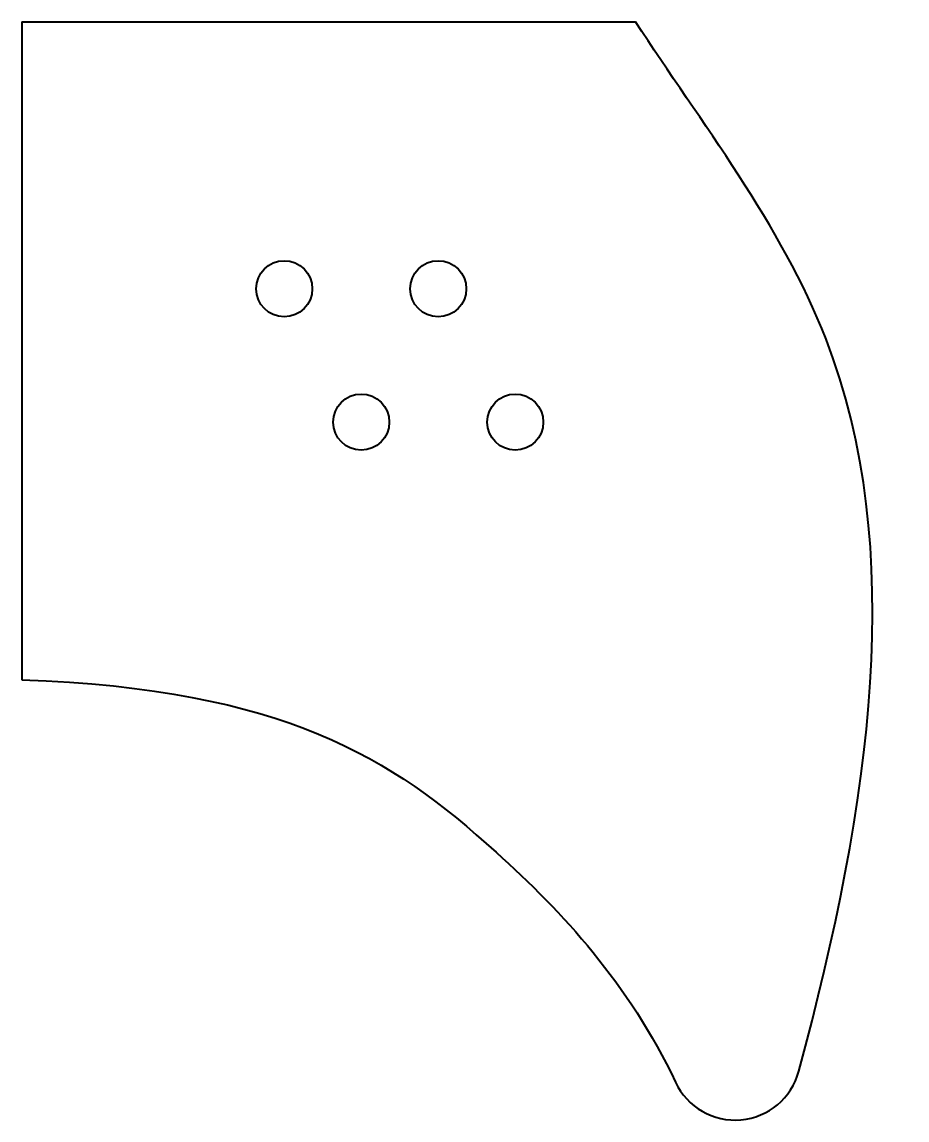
# Model space of a CAD drawing. Header units: millimetres. Extents: x 10 to 144, y -67 to 99.
import ezdxf

# ---------------------------------------------------------------- set-up
doc = ezdxf.new("R2010")
doc.units = ezdxf.units.MM
doc.layers.add('Visible', color=7, linetype='Continuous', lineweight=40)

msp = doc.modelspace()

# ---------------------------------------------------------------- linework, layer by layer
at = {"layer": 'Visible'}
for q in [(102.94, 99.48), (10, -0.17)]:
    msp.add_line((10, 99.48), q, dxfattribs=at)
for centre in [(49.72, 59.06), (73.05, 59.06), (61.39, 38.86), (84.72, 38.86)]:
    msp.add_circle(centre, 4.25, dxfattribs=at)
msp.add_arc((118.02, -56.88), 10, 205.2544, 344.8347, dxfattribs=at)
for points, knots in [([(127.67, -59.49), (138.73, -18.69), (147.01, 41.1), (112.86, 84.21), (102.94, 99.48)], [0.0617856, 0.0617856, 0.0617856, 0.0617856, 0.2934663, 0.4215128, 0.4215128, 0.4215128, 0.4215128]), ([(10, -0.17), (49.84, -1.62), (76.19, -18.54), (101.91, -46.16), (108.98, -61.14)], [0.0381473, 0.0381473, 0.0381473, 0.0381473, 0.5163117, 0.8207783, 0.8207783, 0.8207783, 0.8207783])]:
    msp.add_open_spline(points, degree=3, knots=knots, dxfattribs=at)

doc.saveas('drawing.dxf')
